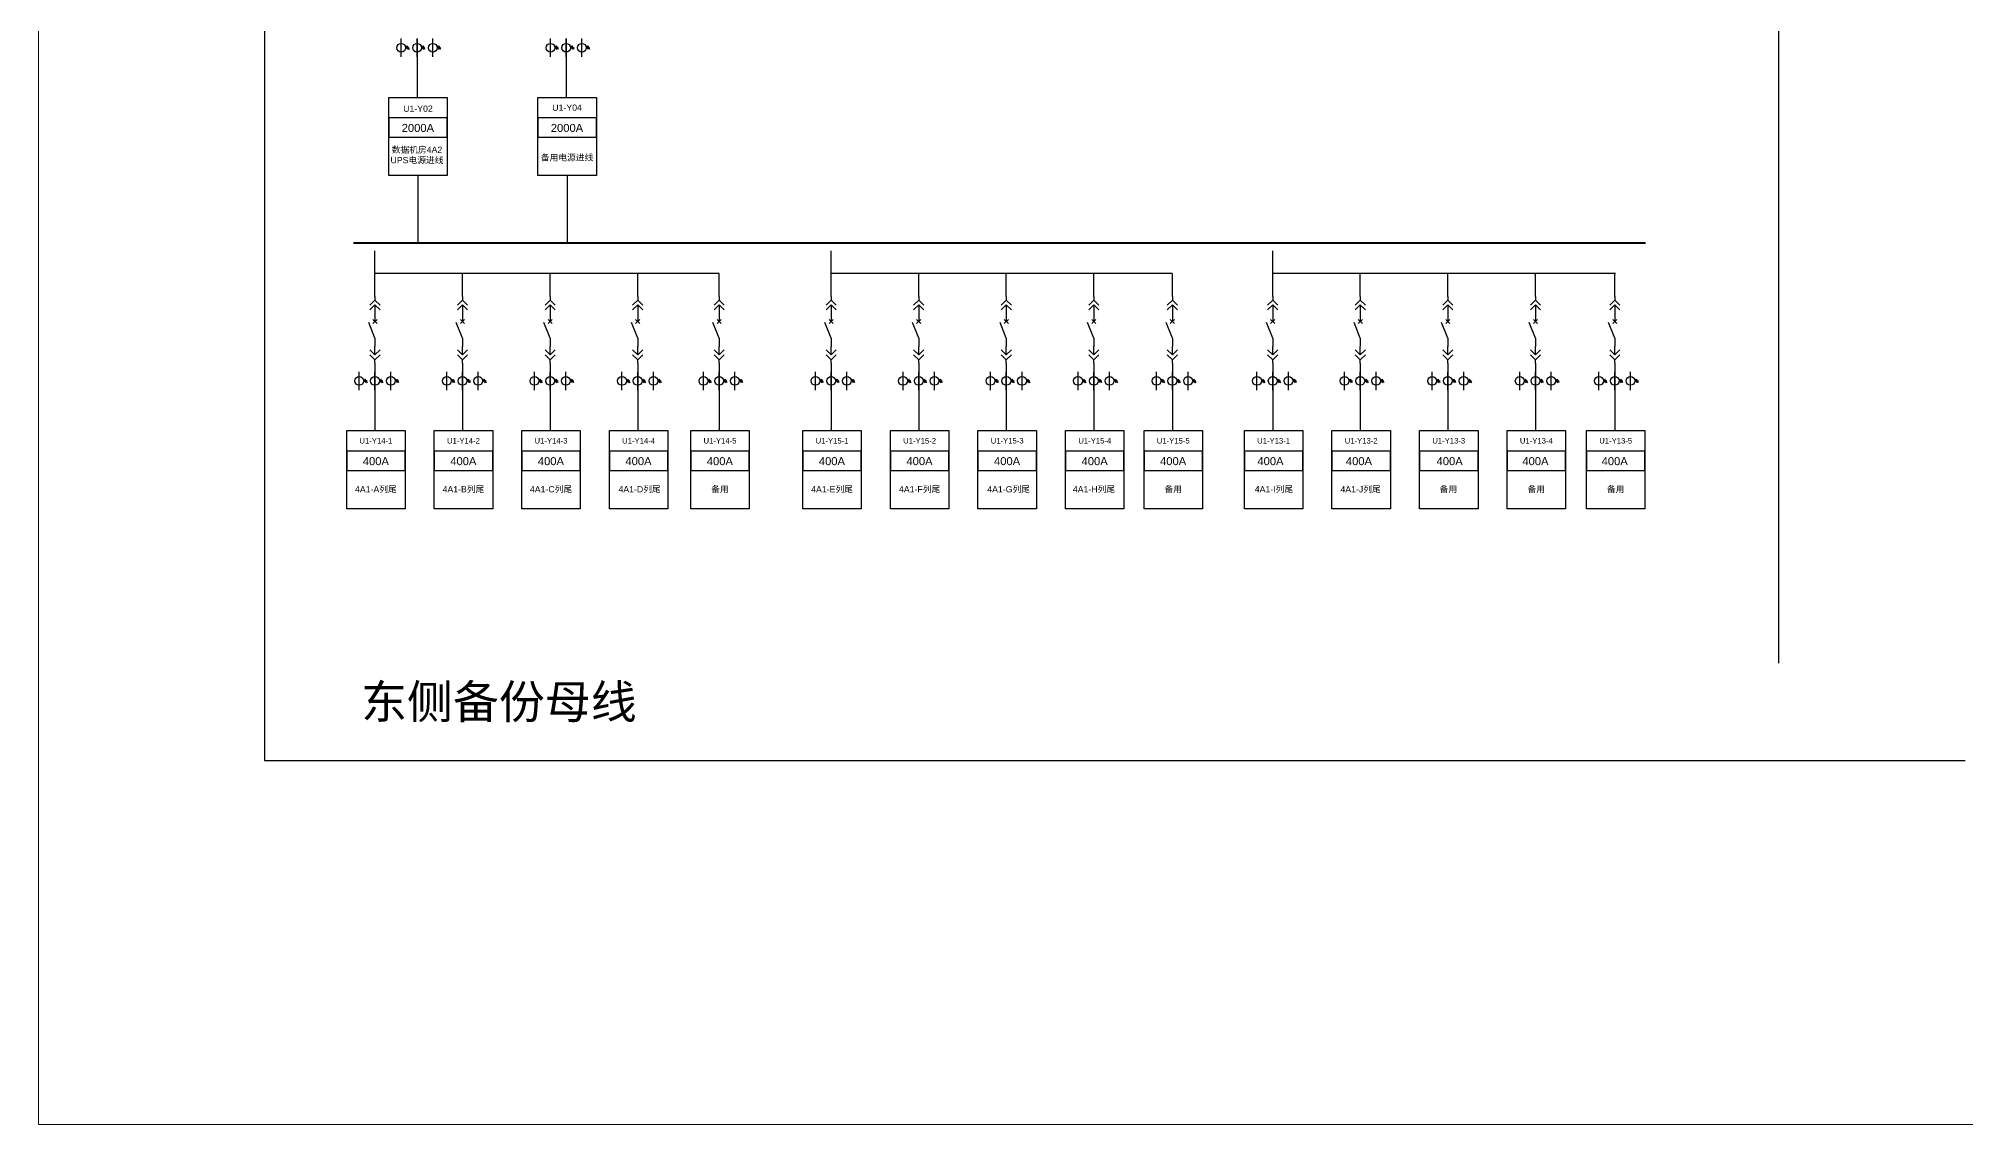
# Model space of a CAD drawing. Header units: millimetres. Extents: x -3460 to -460, y 6070 to 9130.
# Drawn here: x -2243.2 to -2071.6, y 6490.8 to 6587.5 of the extents above; entities that cross this region are included whole.
import ezdxf
from ezdxf.enums import TextEntityAlignment as Align

# ---------------------------------------------------------------- set-up
doc = ezdxf.new("R2010")
doc.units = ezdxf.units.MM
doc.header["$LTSCALE"] = 1000
doc.header["$MEASUREMENT"] = 0
doc.styles.get("Standard").update_dxf_attribs({"font": 'arial.ttf'})

# ---------------------------------------------------------------- blocks, each defined once
blk = doc.blocks.new('A$C03DD39B5')
for p, q in [((417, 475), (283, 392)), ((417, 422), (283, 339)), ((350, 333), (350, 467))]:
    blk.add_line(p, q)
blk.add_lwpolyline([(700, 167), (0, 167)])
blk.add_circle((350, 167), 167)
blk = doc.blocks.new('DYDQAA03')
at = {"color": 0}
for points in [[(0, 0), (0, -1.5)], [(-2.12, -3.62), (0, -1.5)], [(-2.12, -5.62), (0, -3.5)], [(2.12, -3.62), (0, -1.5)], [(2.12, -5.62), (0, -3.5)], [(0, -3.5), (0, -7)]]:
    blk.add_lwpolyline(points, dxfattribs=at)
blk = doc.blocks.new('DYDQAA09')
at = {"color": 0}
blk.add_lwpolyline([(0, 0), (0, -3.5)], dxfattribs=at)
blk.add_lwpolyline([(0, 0), (0, -3.5)], dxfattribs=at)
blk.add_lwpolyline([(0, 0), (0, -3.5)], dxfattribs=at)
blk.add_lwpolyline([(0, 0), (0, -3.5)], dxfattribs=at)
blk.add_lwpolyline([(0, 0), (0, -3.5)], dxfattribs=at)
blk.add_lwpolyline([(0, 0), (0, -3.5)], dxfattribs=at)
blk.add_lwpolyline([(0, 0), (0, -3.5)], dxfattribs=at)
blk.add_lwpolyline([(0, 0), (0, -3.5)], dxfattribs=at)
blk.add_lwpolyline([(0, 0), (0, -3.5)], dxfattribs=at)
blk = doc.blocks.new('DYDQ0201')
at = {"color": 0}
for points in [[(0.86, -0.86), (-0.86, 0.86)], [(-0.86, -0.86), (0.86, 0.86)], [(0, -7), (-2.61, -0.37)]]:
    blk.add_lwpolyline(points, dxfattribs=at)
blk = doc.blocks.new('DYDQAA04')
at = {"color": 0}
for points in [[(0, -3.5), (0, 0)], [(-2.12, -1.38), (0, -3.5)], [(-2.12, -3.38), (0, -5.5)], [(2.12, -1.38), (0, -3.5)], [(2.12, -3.38), (0, -5.5)], [(0, -7), (0, -5.5)]]:
    blk.add_lwpolyline(points, dxfattribs=at)

msp = doc.modelspace()

# ---------------------------------------------------------------- linework, layer by layer
at = {"color": 6, "lineweight": 30}
msp.add_line((-2088.22, 6659.54, 8333.94), (-2088.22, 6531.88, 8333.94), dxfattribs=at)
at = {"color": 3, "lineweight": 30}
for p, q in [((-2223.06, 6650.85, 8333.94), (-2223.06, 6523.21, 8333.94)), ((-2223.06, 6523.21, 8333.94), (-2071.58, 6523.21, 8333.94))]:
    msp.add_line(p, q, dxfattribs=at)
for p, q in [((-2209.47, 6587.47, 378.83), (-2209.47, 6585.83, 378.83)), ((-2209.47, 6585.83, 378.83), (-2209.47, 6582.26, 378.83)), ((-2209.39, 6575.31, 347.34), (-2209.39, 6569.32, 818.89)), ((-2213.22, 6564.54, -207.72), (-2213.22, 6568.61, 1175.57)), ((-2172.59, 6564.54, -207.72), (-2172.59, 6568.61, 1175.57)), ((-2133.26, 6564.54, -207.72), (-2133.26, 6568.61, 1175.57)), ((-2205.42, 6566.57, 1175.57), (-2213.22, 6566.57, 483.92)), ((-2205.42, 6564.54, 1175.57), (-2205.42, 6566.57, 1175.57)), ((-2197.62, 6566.57, 1867.21), (-2205.42, 6566.57, 1175.57)), ((-2197.62, 6564.54, 1867.21), (-2197.62, 6566.57, 1867.21)), ((-2182.56, 6566.57, 2558.85), (-2197.62, 6566.57, 1867.21)), ((-2189.82, 6564.54, 2558.85), (-2189.82, 6566.57, 2558.85)), ((-2182.57, 6564.54, 2558.85), (-2182.57, 6566.57, 2558.85)), ((-2164.79, 6566.57, 1175.57), (-2172.59, 6566.57, 483.92)), ((-2164.79, 6564.54, 1175.57), (-2164.79, 6566.57, 1175.57)), ((-2156.99, 6566.57, 1867.21), (-2164.79, 6566.57, 1175.57)), ((-2156.99, 6564.54, 1867.21), (-2156.99, 6566.57, 1867.21)), ((-2142.21, 6566.57, 2558.85), (-2156.99, 6566.57, 1867.21)), ((-2149.19, 6564.54, 2558.85), (-2149.19, 6566.57, 2558.85)), ((-2142.2, 6564.54, 2558.85), (-2142.2, 6566.57, 2558.85)), ((-2125.46, 6566.57, 1175.57), (-2133.26, 6566.57, 483.92)), ((-2125.46, 6564.54, 1175.57), (-2125.46, 6566.57, 1175.57)), ((-2117.66, 6566.57, 1867.21), (-2125.46, 6566.57, 1175.57)), ((-2117.66, 6564.54, 1867.21), (-2117.66, 6566.57, 1867.21)), ((-2102.73, 6566.57, 2558.85), (-2117.66, 6566.57, 1867.21)), ((-2109.86, 6564.54, 2558.85), (-2109.86, 6566.57, 2558.85)), ((-2102.79, 6564.54, 2558.85), (-2102.79, 6566.57, 2558.85)), ((-2213.22, 6557.79, 1993.51), (-2213.22, 6556.15, 1993.51)), ((-2205.42, 6557.79, 3376.79), (-2205.42, 6556.15, 3376.79)), ((-2197.62, 6557.79, 4068.43), (-2197.62, 6556.15, 4068.43)), ((-2189.82, 6557.79, 4760.07), (-2189.82, 6556.15, 4760.07)), ((-2182.57, 6557.79, 4760.07), (-2182.57, 6556.15, 4760.07)), ((-2172.59, 6557.79, 1993.51), (-2172.59, 6556.15, 1993.51)), ((-2164.79, 6557.79, 3376.79), (-2164.79, 6556.15, 3376.79)), ((-2156.99, 6557.79, 4068.43), (-2156.99, 6556.15, 4068.43)), ((-2149.19, 6557.79, 4760.07), (-2149.19, 6556.15, 4760.07)), ((-2142.2, 6557.79, 4760.07), (-2142.2, 6556.15, 4760.07)), ((-2133.26, 6557.79, 1993.51), (-2133.26, 6556.15, 1993.51)), ((-2125.46, 6557.79, 3376.79), (-2125.46, 6556.15, 3376.79)), ((-2117.66, 6557.79, 4068.43), (-2117.66, 6556.15, 4068.43)), ((-2109.86, 6557.79, 4760.07), (-2109.86, 6556.15, 4760.07)), ((-2102.79, 6557.79, 4760.07), (-2102.79, 6556.15, 4760.07)), ((-2213.22, 6556.15, 1993.51), (-2213.22, 6552.59, 1993.51)), ((-2205.42, 6556.15, 3376.79), (-2205.42, 6552.59, 3376.79)), ((-2197.62, 6556.15, 4068.43), (-2197.62, 6552.59, 4068.43)), ((-2189.82, 6556.15, 4760.07), (-2189.82, 6552.59, 4760.07)), ((-2182.57, 6556.15, 4760.07), (-2182.57, 6552.59, 4760.07)), ((-2172.59, 6556.15, 1993.51), (-2172.59, 6552.59, 1993.51)), ((-2164.79, 6556.15, 3376.79), (-2164.79, 6552.59, 3376.79)), ((-2156.99, 6556.15, 4068.43), (-2156.99, 6552.59, 4068.43)), ((-2149.19, 6556.15, 4760.07), (-2149.19, 6552.59, 4760.07)), ((-2142.2, 6556.15, 4760.07), (-2142.2, 6552.59, 4760.07)), ((-2133.26, 6556.15, 1993.51), (-2133.26, 6552.59, 1993.51)), ((-2125.46, 6556.15, 3376.79), (-2125.46, 6552.59, 3376.79)), ((-2117.66, 6556.15, 4068.43), (-2117.66, 6552.59, 4068.43)), ((-2109.86, 6556.15, 4760.07), (-2109.86, 6552.59, 4760.07)), ((-2102.79, 6556.15, 4760.07), (-2102.79, 6552.59, 4760.07))]:
    msp.add_line(p, q)
at = {"color": 5}
for p, q in [((-2196.19, 6587.47, 1983.23), (-2196.19, 6585.83, 1983.23)), ((-2196.19, 6585.83, 1983.23), (-2196.19, 6582.26, 1983.23)), ((-2196.11, 6575.31, 1951.74), (-2196.11, 6569.32, 2423.29))]:
    msp.add_line(p, q, dxfattribs=at)
at = {"color": 1, "lineweight": 40}
msp.add_line((-2215.12, 6569.32, 818.89), (-2100.06, 6569.32, 818.89), dxfattribs=at)
at = {"color": 1, "lineweight": 13, "ltscale": 0.001071}
msp.add_lwpolyline([(-2243.19, 6860.36), (-1920.54, 6860.36), (-1920.54, 6490.78), (-2243.19, 6490.78)], close=True, dxfattribs=at)
for points, elevation in [([(-2212, 6582.26), (-2206.79, 6582.26), (-2206.79, 6575.31), (-2212, 6575.31)], 347.34), ([(-2212, 6578.71), (-2206.79, 6578.71), (-2206.79, 6580.44), (-2212, 6580.44)], 347.34), ([(-2215.74, 6552.59), (-2210.53, 6552.59), (-2210.53, 6545.63), (-2215.74, 6545.63)], 1962.02), ([(-2207.94, 6552.59), (-2202.73, 6552.59), (-2202.73, 6545.63), (-2207.94, 6545.63)], 3345.3), ([(-2200.14, 6552.59), (-2194.93, 6552.59), (-2194.93, 6545.63), (-2200.14, 6545.63)], 4036.94), ([(-2192.34, 6552.59), (-2187.13, 6552.59), (-2187.13, 6545.63), (-2192.34, 6545.63)], 4728.58), ([(-2185.09, 6552.59), (-2179.88, 6552.59), (-2179.88, 6545.63), (-2185.09, 6545.63)], 4728.58), ([(-2175.11, 6552.59), (-2169.91, 6552.59), (-2169.91, 6545.63), (-2175.11, 6545.63)], 1962.02), ([(-2167.31, 6552.59), (-2162.11, 6552.59), (-2162.11, 6545.63), (-2167.31, 6545.63)], 3345.3), ([(-2159.52, 6552.59), (-2154.31, 6552.59), (-2154.31, 6545.63), (-2159.52, 6545.63)], 4036.94), ([(-2151.72, 6552.59), (-2146.51, 6552.59), (-2146.51, 6545.63), (-2151.72, 6545.63)], 4728.58), ([(-2144.72, 6552.59), (-2139.52, 6552.59), (-2139.52, 6545.63), (-2144.72, 6545.63)], 4728.58), ([(-2135.78, 6552.59), (-2130.57, 6552.59), (-2130.57, 6545.63), (-2135.78, 6545.63)], 1962.02), ([(-2127.98, 6552.59), (-2122.77, 6552.59), (-2122.77, 6545.63), (-2127.98, 6545.63)], 3345.3), ([(-2120.18, 6552.59), (-2114.97, 6552.59), (-2114.97, 6545.63), (-2120.18, 6545.63)], 4036.94), ([(-2112.38, 6552.59), (-2107.17, 6552.59), (-2107.17, 6545.63), (-2112.38, 6545.63)], 4728.58), ([(-2105.32, 6552.59), (-2100.11, 6552.59), (-2100.11, 6545.63), (-2105.32, 6545.63)], 4728.58), ([(-2215.74, 6549.03), (-2210.53, 6549.03), (-2210.53, 6550.77), (-2215.74, 6550.77)], 1962.02), ([(-2207.94, 6549.03), (-2202.73, 6549.03), (-2202.73, 6550.77), (-2207.94, 6550.77)], 3345.3), ([(-2200.14, 6549.03), (-2194.93, 6549.03), (-2194.93, 6550.77), (-2200.14, 6550.77)], 4036.94), ([(-2192.34, 6549.03), (-2187.13, 6549.03), (-2187.13, 6550.77), (-2192.34, 6550.77)], 4728.58), ([(-2185.09, 6549.03), (-2179.88, 6549.03), (-2179.88, 6550.77), (-2185.09, 6550.77)], 4728.58), ([(-2175.11, 6549.03), (-2169.91, 6549.03), (-2169.91, 6550.77), (-2175.11, 6550.77)], 1962.02), ([(-2167.31, 6549.03), (-2162.11, 6549.03), (-2162.11, 6550.77), (-2167.31, 6550.77)], 3345.3), ([(-2159.52, 6549.03), (-2154.31, 6549.03), (-2154.31, 6550.77), (-2159.52, 6550.77)], 4036.94), ([(-2151.72, 6549.03), (-2146.51, 6549.03), (-2146.51, 6550.77), (-2151.72, 6550.77)], 4728.58), ([(-2144.72, 6549.03), (-2139.52, 6549.03), (-2139.52, 6550.77), (-2144.72, 6550.77)], 4728.58), ([(-2135.78, 6549.03), (-2130.57, 6549.03), (-2130.57, 6550.77), (-2135.78, 6550.77)], 1962.02), ([(-2127.98, 6549.03), (-2122.77, 6549.03), (-2122.77, 6550.77), (-2127.98, 6550.77)], 3345.3), ([(-2120.18, 6549.03), (-2114.97, 6549.03), (-2114.97, 6550.77), (-2120.18, 6550.77)], 4036.94), ([(-2112.38, 6549.03), (-2107.17, 6549.03), (-2107.17, 6550.77), (-2112.38, 6550.77)], 4728.58), ([(-2105.32, 6549.03), (-2100.11, 6549.03), (-2100.11, 6550.77), (-2105.32, 6550.77)], 4728.58)]:
    msp.add_lwpolyline(points, close=True, dxfattribs=dict(elevation=elevation))
at = {"color": 5, "elevation": 1951.74}
for points in [[(-2198.71, 6582.26), (-2193.5, 6582.26), (-2193.5, 6575.31), (-2198.71, 6575.31)], [(-2198.71, 6578.71), (-2193.5, 6578.71), (-2193.5, 6580.44), (-2198.71, 6580.44)]]:
    msp.add_lwpolyline(points, close=True, dxfattribs=at)

# ---------------------------------------------------------------- block references
at = {"linetype": 'Continuous', "xscale": 0.00233888397733859, "yscale": 0.00233888397733859, "zscale": 0.00233888397733859, "rotation": 270}
for p in [(-2211.27, 6587.51, 378.83), (-2209.86, 6587.51, 378.83), (-2208.46, 6587.51, 378.83), (-2215.01, 6557.83, 1993.51), (-2213.61, 6557.83, 1993.51), (-2212.2, 6557.83, 1993.51), (-2207.21, 6557.83, 3376.79), (-2205.81, 6557.83, 3376.79), (-2204.41, 6557.83, 3376.79), (-2199.41, 6557.83, 4068.43), (-2198.01, 6557.83, 4068.43), (-2196.61, 6557.83, 4068.43), (-2191.61, 6557.83, 4760.07), (-2190.21, 6557.83, 4760.07), (-2188.81, 6557.83, 4760.07), (-2184.36, 6557.83, 4760.07), (-2182.96, 6557.83, 4760.07), (-2181.56, 6557.83, 4760.07), (-2174.38, 6557.83, 1993.51), (-2172.98, 6557.83, 1993.51), (-2171.58, 6557.83, 1993.51), (-2166.58, 6557.83, 3376.79), (-2165.18, 6557.83, 3376.79), (-2163.78, 6557.83, 3376.79), (-2158.78, 6557.83, 4068.43), (-2157.38, 6557.83, 4068.43), (-2155.98, 6557.83, 4068.43), (-2150.99, 6557.83, 4760.07), (-2149.58, 6557.83, 4760.07), (-2148.18, 6557.83, 4760.07), (-2143.99, 6557.83, 4760.07), (-2142.59, 6557.83, 4760.07), (-2141.19, 6557.83, 4760.07), (-2135.05, 6557.83, 1993.51), (-2133.65, 6557.83, 1993.51), (-2132.24, 6557.83, 1993.51), (-2127.25, 6557.83, 3376.79), (-2125.85, 6557.83, 3376.79), (-2124.44, 6557.83, 3376.79), (-2119.45, 6557.83, 4068.43), (-2118.05, 6557.83, 4068.43), (-2116.64, 6557.83, 4068.43), (-2111.65, 6557.83, 4760.07), (-2110.25, 6557.83, 4760.07), (-2108.85, 6557.83, 4760.07), (-2104.59, 6557.83, 4760.07), (-2103.18, 6557.83, 4760.07), (-2101.78, 6557.83, 4760.07)]:
    msp.add_blockref('A$C03DD39B5', p, dxfattribs=at)
at = {"color": 5, "linetype": 'Continuous', "xscale": 0.00233888397733859, "yscale": 0.00233888397733859, "zscale": 0.00233888397733859, "rotation": 270}
for p in [(-2197.98, 6587.51, 1983.23), (-2196.58, 6587.51, 1983.23), (-2195.18, 6587.51, 1983.23)]:
    msp.add_blockref('A$C03DD39B5', p, dxfattribs=at)
at = {"xscale": 0.2128962921302706, "yscale": 0.2128962921302706, "zscale": 0.2128962921302706}
for name, p in [('DYDQAA03', (-2213.22, 6564.54, -207.72)), ('DYDQAA03', (-2205.42, 6564.54, 1175.57)), ('DYDQAA03', (-2197.62, 6564.54, 1867.21)), ('DYDQAA03', (-2189.82, 6564.54, 2558.85)), ('DYDQAA03', (-2182.57, 6564.54, 2558.85)), ('DYDQAA03', (-2172.59, 6564.54, -207.72)), ('DYDQAA03', (-2164.79, 6564.54, 1175.57)), ('DYDQAA03', (-2156.99, 6564.54, 1867.21)), ('DYDQAA03', (-2149.19, 6564.54, 2558.85)), ('DYDQAA03', (-2142.2, 6564.54, 2558.85)), ('DYDQAA03', (-2133.26, 6564.54, -207.72)), ('DYDQAA03', (-2125.46, 6564.54, 1175.57)), ('DYDQAA03', (-2117.66, 6564.54, 1867.21)), ('DYDQAA03', (-2109.86, 6564.54, 2558.85)), ('DYDQAA03', (-2102.79, 6564.54, 2558.85)), ('DYDQ0201', (-2213.22, 6562.3, -207.72)), ('DYDQAA09', (-2213.22, 6563.05, -207.72)), ('DYDQ0201', (-2205.42, 6562.3, 1175.57)), ('DYDQAA09', (-2205.42, 6563.05, 1175.57)), ('DYDQ0201', (-2197.62, 6562.3, 1867.21)), ('DYDQAA09', (-2197.62, 6563.05, 1867.21)), ('DYDQ0201', (-2189.82, 6562.3, 2558.85)), ('DYDQAA09', (-2189.82, 6563.05, 2558.85)), ('DYDQ0201', (-2182.57, 6562.3, 2558.85)), ('DYDQAA09', (-2182.57, 6563.05, 2558.85)), ('DYDQ0201', (-2172.59, 6562.3, -207.72)), ('DYDQAA09', (-2172.59, 6563.05, -207.72)), ('DYDQ0201', (-2164.79, 6562.3, 1175.57)), ('DYDQAA09', (-2164.79, 6563.05, 1175.57)), ('DYDQ0201', (-2156.99, 6562.3, 1867.21)), ('DYDQAA09', (-2156.99, 6563.05, 1867.21)), ('DYDQ0201', (-2149.19, 6562.3, 2558.85)), ('DYDQAA09', (-2149.19, 6563.05, 2558.85)), ('DYDQ0201', (-2142.2, 6562.3, 2558.85)), ('DYDQAA09', (-2142.2, 6563.05, 2558.85)), ('DYDQ0201', (-2133.26, 6562.3, -207.72)), ('DYDQAA09', (-2133.26, 6563.05, -207.72)), ('DYDQ0201', (-2125.46, 6562.3, 1175.57)), ('DYDQAA09', (-2125.46, 6563.05, 1175.57)), ('DYDQ0201', (-2117.66, 6562.3, 1867.21)), ('DYDQAA09', (-2117.66, 6563.05, 1867.21)), ('DYDQ0201', (-2109.86, 6562.3, 2558.85)), ('DYDQAA09', (-2109.86, 6563.05, 2558.85)), ('DYDQ0201', (-2102.79, 6562.3, 2558.85)), ('DYDQAA09', (-2102.79, 6563.05, 2558.85)), ('DYDQAA04', (-2213.22, 6560.07, -207.72)), ('DYDQAA09', (-2213.22, 6560.81, -207.72)), ('DYDQAA04', (-2205.42, 6560.07, 1175.57)), ('DYDQAA09', (-2205.42, 6560.81, 1175.57)), ('DYDQAA04', (-2197.62, 6560.07, 1867.21)), ('DYDQAA09', (-2197.62, 6560.81, 1867.21)), ('DYDQAA04', (-2189.82, 6560.07, 2558.85)), ('DYDQAA09', (-2189.82, 6560.81, 2558.85)), ('DYDQAA04', (-2182.57, 6560.07, 2558.85)), ('DYDQAA09', (-2182.57, 6560.81, 2558.85)), ('DYDQAA04', (-2172.59, 6560.07, -207.72)), ('DYDQAA09', (-2172.59, 6560.81, -207.72)), ('DYDQAA04', (-2164.79, 6560.07, 1175.57)), ('DYDQAA09', (-2164.79, 6560.81, 1175.57)), ('DYDQAA04', (-2156.99, 6560.07, 1867.21)), ('DYDQAA09', (-2156.99, 6560.81, 1867.21)), ('DYDQAA04', (-2149.19, 6560.07, 2558.85)), ('DYDQAA09', (-2149.19, 6560.81, 2558.85)), ('DYDQAA04', (-2142.2, 6560.07, 2558.85)), ('DYDQAA09', (-2142.2, 6560.81, 2558.85)), ('DYDQAA04', (-2133.26, 6560.07, -207.72)), ('DYDQAA09', (-2133.26, 6560.81, -207.72)), ('DYDQAA04', (-2125.46, 6560.07, 1175.57)), ('DYDQAA09', (-2125.46, 6560.81, 1175.57)), ('DYDQAA04', (-2117.66, 6560.07, 1867.21)), ('DYDQAA09', (-2117.66, 6560.81, 1867.21)), ('DYDQAA04', (-2109.86, 6560.07, 2558.85)), ('DYDQAA09', (-2109.86, 6560.81, 2558.85)), ('DYDQAA04', (-2102.79, 6560.07, 2558.85)), ('DYDQAA09', (-2102.79, 6560.81, 2558.85)), ('DYDQAA09', (-2213.22, 6558.58, -207.72)), ('DYDQAA09', (-2205.42, 6558.58, 1175.57)), ('DYDQAA09', (-2197.62, 6558.58, 1867.21)), ('DYDQAA09', (-2189.82, 6558.58, 2558.85)), ('DYDQAA09', (-2182.57, 6558.58, 2558.85)), ('DYDQAA09', (-2172.59, 6558.58, -207.72)), ('DYDQAA09', (-2164.79, 6558.58, 1175.57)), ('DYDQAA09', (-2156.99, 6558.58, 1867.21)), ('DYDQAA09', (-2149.19, 6558.58, 2558.85)), ('DYDQAA09', (-2142.2, 6558.58, 2558.85)), ('DYDQAA09', (-2133.26, 6558.58, -207.72)), ('DYDQAA09', (-2125.46, 6558.58, 1175.57)), ('DYDQAA09', (-2117.66, 6558.58, 1867.21)), ('DYDQAA09', (-2109.86, 6558.58, 2558.85)), ('DYDQAA09', (-2102.79, 6558.58, 2558.85))]:
    msp.add_blockref(name, p, dxfattribs=at)

# ---------------------------------------------------------------- texts
at = {"lineweight": 0}
for s, p in [('2000A', (-2209.4, 6579.19, -1035.94)), ('400A', (-2213.14, 6549.51, 578.74)), ('400A', (-2205.35, 6549.51, 1962.02)), ('400A', (-2197.55, 6549.51, 2653.66)), ('400A', (-2189.75, 6549.51, 3345.3)), ('400A', (-2182.5, 6549.51, 3345.3)), ('400A', (-2172.52, 6549.51, 578.74)), ('400A', (-2164.72, 6549.51, 1962.02)), ('400A', (-2156.92, 6549.51, 2653.66)), ('400A', (-2149.12, 6549.51, 3345.3)), ('400A', (-2142.13, 6549.51, 3345.3)), ('400A', (-2133.46, 6549.51, 3345.3)), ('400A', (-2125.58, 6549.51, 3345.3)), ('400A', (-2117.5, 6549.51, 3345.3)), ('400A', (-2109.86, 6549.51, 3345.3)), ('400A', (-2102.8, 6549.51, 3345.3))]:
    msp.add_text(s, height=0.713, dxfattribs=at).set_placement(p, align=Align.CENTER)
at = {"color": 5, "lineweight": 0}
msp.add_text('2000A', height=0.713, dxfattribs=at).set_placement((-2196.12, 6579.19, 568.46), align=Align.CENTER)
at = {"width": 5.2091, "attachment_point": 5}
for s, insert, char_height in [('U1-Y02\\P', (-2209.39, 6581.26, -1854.9), 0.557), ('数据机房4A2\\PUPS电源进线', (-2209.48, 6577.11, -4747.76), 0.557), ('U1-Y14-1\\P', (-2213.14, 6551.68, 1962.02), 0.49), ('U1-Y14-2\\P', (-2205.34, 6551.68, 3345.3), 0.49), ('U1-Y14-3\\P', (-2197.54, 6551.68, 4036.94), 0.49), ('U1-Y14-4\\P', (-2189.74, 6551.68, 4728.58), 0.49), ('U1-Y14-5\\P', (-2182.49, 6551.68, 4728.58), 0.49), ('U1-Y15-1\\P', (-2172.51, 6551.68, 1962.02), 0.49), ('U1-Y15-2\\P', (-2164.71, 6551.68, 3345.3), 0.49), ('U1-Y15-3\\P', (-2156.91, 6551.68, 4036.94), 0.49), ('U1-Y15-4\\P', (-2149.11, 6551.68, 4728.58), 0.49), ('U1-Y15-5\\P', (-2142.12, 6551.68, 4728.58), 0.49), ('U1-Y13-1\\P', (-2133.18, 6551.68, 1962.02), 0.49), ('U1-Y13-2\\P', (-2125.38, 6551.68, 3345.3), 0.49), ('U1-Y13-3\\P', (-2117.58, 6551.68, 4036.94), 0.49), ('U1-Y13-4\\P', (-2109.78, 6551.68, 4728.58), 0.49), ('U1-Y13-5', (-2102.71, 6551.68, 4728.58), 0.49), ('{\\H0.78125x;4A1-A\\fSimSun|b0|i0|c134|p2;列尾}', (-2213.14, 6547.33, 1962.02), 0.7128), ('{\\H0.78125x;4A1-B\\fSimSun|b0|i0|c134|p2;列尾}', (-2205.34, 6547.33, 3345.3), 0.7128), ('{\\H0.78125x;4A1-C\\fSimSun|b0|i0|c134|p2;列尾}', (-2197.54, 6547.33, 4036.94), 0.7128), ('{\\H0.78125x;4A1-D\\fSimSun|b0|i0|c134|p2;列尾}', (-2189.65, 6547.33, 4036.94), 0.7128), ('{\\H0.78125x;备用\\P}', (-2182.49, 6547.33, 4728.58), 0.7128), ('{\\H0.78125x;4A1-E\\fSimSun|b0|i0|c134|p2;列尾}', (-2172.51, 6547.33, 1962.02), 0.7128), ('{\\H0.78125x;4A1-F\\fSimSun|b0|i0|c134|p2;列尾}', (-2164.71, 6547.33, 3345.3), 0.7128), ('{\\H0.78125x;4A1-G\\fSimSun|b0|i0|c134|p2;列尾}', (-2156.78, 6547.33, 4036.94), 0.7128), ('{\\H0.78125x;4A1-H\\fSimSun|b0|i0|c134|p2;列尾}', (-2149.18, 6547.33, 4036.94), 0.7128), ('{\\H0.78125x;备用\\P}', (-2142.12, 6547.33, 4728.58), 0.7128), ('{\\H0.78125x;4A1-I\\fSimSun|b0|i0|c134|p2;列尾}', (-2133.15, 6547.33, 4036.94), 0.7128), ('{\\H0.78125x;4A1-J\\fSimSun|b0|i0|c134|p2;列尾}', (-2125.43, 6547.33, 4036.94), 0.7128), ('{\\H0.78125x;备用\\P}', (-2117.61, 6547.33, 4728.58), 0.7128), ('{\\H0.78125x;备用\\P}', (-2109.78, 6547.33, 4728.58), 0.7128), ('{\\H0.78125x;备用\\P}', (-2102.71, 6547.33, 4728.58), 0.7128)]:
    msp.add_mtext(s, dxfattribs=dict(at, insert=insert, char_height=char_height))
at = {"color": 5, "width": 5.2091, "attachment_point": 5}
for s, insert, char_height in [('U1-Y04\\P', (-2196.11, 6581.35, 1951.74), 0.557), ('{\\H0.78125x;备用电源进线\\P}', (-2196.11, 6576.88, 1951.74), 0.7128)]:
    msp.add_mtext(s, dxfattribs=dict(at, insert=insert, char_height=char_height))
at = {"color": 3, "insert": (-2214.46, 6529.94, 41607.37), "char_height": 3, "width": 119.8179, "attachment_point": 1}
msp.add_mtext('东侧备份母线', dxfattribs=at)

doc.saveas('drawing.dxf')
